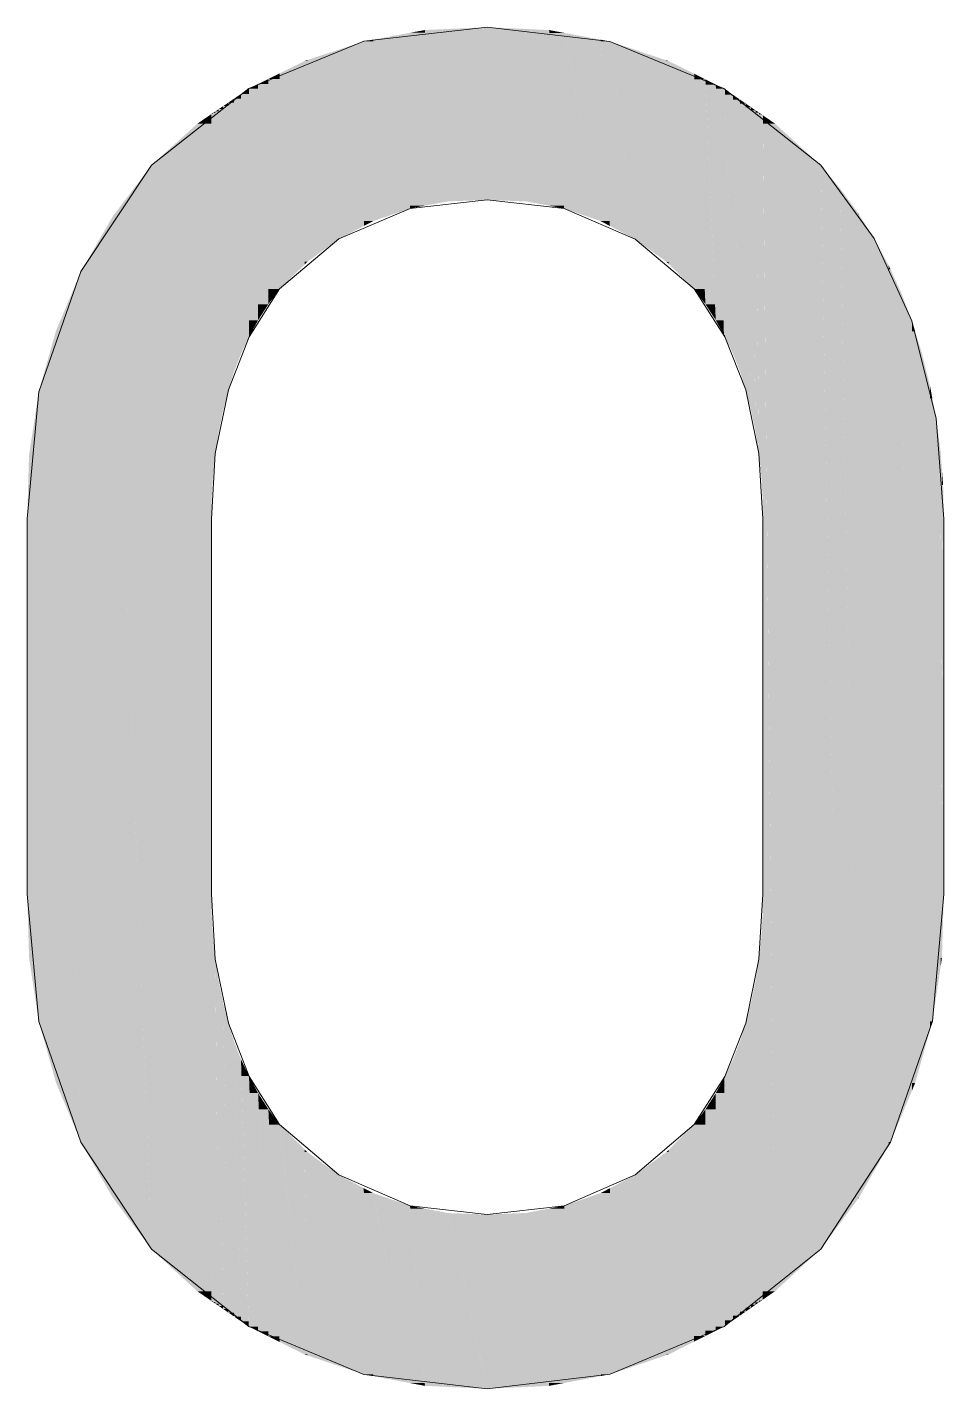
# Model space of a CAD drawing. Extents: x 885 to 2021, y 330 to 1122.
# Drawn here: x 1890.904 to 1892.316, y 640.18 to 642.278 of the extents above; entities that cross this region are included whole.
import ezdxf

# ---------------------------------------------------------------- set-up
doc = ezdxf.new("R2010")
doc.units = 0
doc.layers.get('0').update_dxf_attribs({"lineweight": 18})
doc.layers.add('P11_Plankopf_Ausführung_AF_4_800 Plankopf', color=7, linetype='Continuous', lineweight=25)

# ---------------------------------------------------------------- blocks, each defined once
blk = doc.blocks.new('Referenz-A0T8DI3SAL', base_point=(1729.7843, 502.0648))
at = {"layer": 'P11_Plankopf_Ausführung_AF_4_800 Plankopf', "color": 0, "linetype": 'Continuous', "lineweight": 13, "ltscale": 16.9}
for p, q in [((1891.6129, 642.2776), (1891.4228, 642.2559)), ((1891.8017, 642.2558), (1891.6129, 642.2776)), ((1891.4228, 642.2559), (1891.2458, 642.1832)), ((1891.9774, 642.183), (1891.8017, 642.2558)), ((1891.2458, 642.1832), (1891.0955, 642.0649)), ((1892.1264, 642.0649), (1891.9774, 642.183)), ((1891.0955, 642.0649), (1890.9871, 641.9013)), ((1892.2087, 641.9522), (1892.1264, 642.0649)), ((1891.6129, 642.0115), (1891.4941, 641.9985)), ((1891.7312, 641.9984), (1891.6129, 642.0115)), ((1891.4941, 641.9985), (1891.3843, 641.9515)), ((1891.8406, 641.9513), (1891.7312, 641.9984)), ((1891.3843, 641.9515), (1891.293, 641.8744)), ((1891.9315, 641.8744), (1891.8406, 641.9513)), ((1892.2669, 641.8255), (1892.2087, 641.9522)), ((1890.9871, 641.9013), (1890.922, 641.7161)), ((1891.293, 641.8744), (1891.2459, 641.8007)), ((1891.9789, 641.8008), (1891.9315, 641.8744)), ((1892.3043, 641.6751), (1892.2669, 641.8255)), ((1891.2459, 641.8007), (1891.2142, 641.7192)), ((1892.0109, 641.7192), (1891.9789, 641.8008)), ((1890.922, 641.7161), (1890.9043, 641.5206)), ((1891.2142, 641.7192), (1891.194, 641.6209)), ((1892.0313, 641.6209), (1892.0109, 641.7192)), ((1892.316, 641.5206), (1892.3043, 641.6751)), ((1891.194, 641.6209), (1891.1881, 641.5206)), ((1892.0373, 641.5206), (1892.0313, 641.6209)), ((1890.9043, 641.5206), (1890.9043, 640.9425)), ((1891.1881, 640.9425), (1891.1881, 641.5206)), ((1892.0373, 641.5206), (1892.0373, 640.9425)), ((1892.316, 640.9425), (1892.316, 641.5206)), ((1890.9043, 640.9425), (1890.9221, 640.7463)), ((1891.1881, 640.9425), (1891.194, 640.8421)), ((1892.0313, 640.8421), (1892.0373, 640.9425)), ((1892.2984, 640.7465), (1892.316, 640.9425)), ((1891.194, 640.8421), (1891.2142, 640.7435)), ((1892.0109, 640.7435), (1892.0313, 640.8421)), ((1890.9221, 640.7463), (1890.9871, 640.5602)), ((1892.234, 640.5605), (1892.2984, 640.7465)), ((1891.2142, 640.7435), (1891.2459, 640.6616)), ((1891.9789, 640.6616), (1892.0109, 640.7435)), ((1891.2459, 640.6616), (1891.293, 640.5874)), ((1891.9315, 640.5874), (1891.9789, 640.6616)), ((1891.293, 640.5874), (1891.3841, 640.5098)), ((1891.8408, 640.5099), (1891.9315, 640.5874)), ((1890.9871, 640.5602), (1891.0955, 640.3956)), ((1892.1264, 640.3956), (1892.234, 640.5605)), ((1891.3841, 640.5098), (1891.4939, 640.4622)), ((1891.7314, 640.4624), (1891.8408, 640.5099)), ((1891.4939, 640.4622), (1891.6129, 640.4489)), ((1891.6129, 640.4489), (1891.7314, 640.4624)), ((1891.0955, 640.3956), (1891.2455, 640.2763)), ((1891.9778, 640.2764), (1892.1264, 640.3956)), ((1891.2455, 640.2763), (1891.4225, 640.2027)), ((1891.8021, 640.2028), (1891.9778, 640.2764)), ((1891.4225, 640.2027), (1891.6129, 640.1805)), ((1891.6129, 640.1805), (1891.8021, 640.2028))]:
    blk.add_line(p, q, dxfattribs=at)
at = {"layer": 'P11_Plankopf_Ausführung_AF_4_800 Plankopf', "color": 0, "linetype": 'Continuous', "lineweight": 0, "ltscale": 0.0169}
blk.add_line((1891.2459, 642.1832), (1891.2458, 642.1832), dxfattribs=at)
for points in [[(1891.6129, 642.2749), (1891.553, 642.2749), (1891.6129, 642.2776)], [(1891.672, 642.0115), (1891.6129, 642.0115), (1891.6129, 642.2776)], [(1891.6725, 642.2749), (1891.6135, 642.2749), (1891.6129, 642.2776)], [(1891.4228, 642.2431), (1891.3843, 642.2431), (1891.4228, 642.2559)], [(1891.4375, 642.2559), (1891.4228, 642.2559), (1891.4375, 642.2586)], [(1891.4375, 641.9791), (1891.4228, 641.9791), (1891.4228, 642.2559)], [(1891.4375, 641.9791), (1891.4375, 642.2559), (1891.4228, 642.2559)], [(1891.4941, 642.2586), (1891.4375, 642.2586), (1891.4941, 642.2691)], [(1891.4941, 641.9985), (1891.4375, 641.9985), (1891.4375, 642.2586)], [(1891.4941, 641.9985), (1891.4941, 642.2586), (1891.4375, 642.2586)], [(1891.5171, 642.2691), (1891.4941, 642.2691), (1891.5171, 642.2733)], [(1891.5171, 642.0028), (1891.4941, 642.0028), (1891.4941, 642.2691)], [(1891.5171, 642.0028), (1891.5171, 642.2691), (1891.4941, 642.2691)], [(1891.553, 642.2733), (1891.5171, 642.2733), (1891.553, 642.2749)], [(1891.553, 642.0094), (1891.5171, 642.0094), (1891.5171, 642.2733)], [(1891.553, 642.0094), (1891.553, 642.2733), (1891.5171, 642.2733)], [(1891.6129, 642.0115), (1891.553, 642.0115), (1891.553, 642.2749)], [(1891.6129, 642.0115), (1891.6129, 642.2749), (1891.553, 642.2749)], [(1891.6725, 642.0093), (1891.6725, 642.2749), (1891.6135, 642.2749)], [(1891.7072, 642.0093), (1891.6725, 642.0093), (1891.6725, 642.2749)], [(1891.7081, 642.2732), (1891.6727, 642.2732), (1891.6725, 642.2749)], [(1891.7081, 642.0027), (1891.7081, 642.2732), (1891.6727, 642.2732)], [(1891.7308, 642.0027), (1891.7081, 642.0027), (1891.7081, 642.2732)], [(1891.7312, 642.2689), (1891.7084, 642.2689), (1891.7081, 642.2732)], [(1891.7312, 641.9984), (1891.7312, 642.2689), (1891.7084, 642.2689)], [(1891.7838, 641.9984), (1891.7312, 641.9984), (1891.7312, 642.2689)], [(1891.7876, 642.2584), (1891.7333, 642.2584), (1891.7312, 642.2689)], [(1891.7876, 641.9789), (1891.7876, 642.2584), (1891.7333, 642.2584)], [(1891.8014, 641.9789), (1891.7876, 641.9789), (1891.7876, 642.2584)], [(1891.8017, 642.2558), (1891.7878, 642.2558), (1891.7876, 642.2584)], [(1891.8017, 641.9715), (1891.8017, 642.2558), (1891.7878, 642.2558)], [(1891.838, 641.9715), (1891.8017, 641.9715), (1891.8017, 642.2558)], [(1891.8406, 642.2428), (1891.8034, 642.2428), (1891.8017, 642.2558)], [(1891.3843, 642.227), (1891.3358, 642.227), (1891.3843, 642.2431)], [(1891.4228, 641.9715), (1891.3843, 641.9715), (1891.3843, 642.2431)], [(1891.4228, 641.9715), (1891.4228, 642.2431), (1891.3843, 642.2431)], [(1891.8406, 641.9513), (1891.8406, 642.2428), (1891.8034, 642.2428)], [(1891.8837, 641.9513), (1891.8406, 641.9513), (1891.8406, 642.2428)], [(1891.8889, 642.2266), (1891.843, 642.2266), (1891.8406, 642.2428)], [(1891.3318, 642.2065), (1891.293, 642.2065), (1891.3318, 642.2256)], [(1891.3358, 642.2256), (1891.3318, 642.2256), (1891.3358, 642.227)], [(1891.3358, 641.9163), (1891.3318, 641.9163), (1891.3318, 642.2256)], [(1891.3358, 641.9163), (1891.3358, 642.2256), (1891.3318, 642.2256)], [(1891.3843, 641.9515), (1891.3358, 641.9515), (1891.3358, 642.227)], [(1891.3843, 641.9515), (1891.3843, 642.227), (1891.3358, 642.227)], [(1891.8889, 641.9162), (1891.8889, 642.2266), (1891.843, 642.2266)], [(1891.8921, 641.9162), (1891.8889, 641.9162), (1891.8889, 642.2266)], [(1891.8921, 642.2255), (1891.8889, 642.2255), (1891.8889, 642.2266)], [(1891.8921, 641.9131), (1891.8921, 642.2255), (1891.8889, 642.2255)], [(1891.9272, 641.9131), (1891.8921, 641.9131), (1891.8921, 642.2255)], [(1891.9315, 642.2059), (1891.8943, 642.2059), (1891.8921, 642.2255)], [(1891.2757, 642.1901), (1891.2599, 642.1901), (1891.2757, 642.1979)], [(1891.293, 642.1979), (1891.2757, 642.1979), (1891.293, 642.2065)], [(1891.293, 641.8744), (1891.2757, 641.8744), (1891.2757, 642.1979)], [(1891.293, 641.8744), (1891.293, 642.1979), (1891.2757, 642.1979)], [(1891.3318, 641.9124), (1891.293, 641.9124), (1891.293, 642.2065)], [(1891.3318, 641.9124), (1891.3318, 642.2065), (1891.293, 642.2065)], [(1891.9315, 641.8744), (1891.9315, 642.2059), (1891.8943, 642.2059)], [(1891.9478, 641.8744), (1891.9315, 641.8744), (1891.9315, 642.2059)], [(1891.9489, 642.1972), (1891.9319, 642.1972), (1891.9315, 642.2059)], [(1891.9489, 641.8509), (1891.9489, 642.1972), (1891.9319, 642.1972)], [(1891.9637, 641.8509), (1891.9489, 641.8509), (1891.9489, 642.1972)], [(1891.9648, 642.1893), (1891.9493, 642.1893), (1891.9489, 642.1972)], [(1891.2335, 642.1676), (1891.2229, 642.1676), (1891.2335, 642.1748)], [(1891.2458, 642.1748), (1891.2335, 642.1748), (1891.2458, 642.1832)], [(1891.2458, 641.8007), (1891.2335, 641.8007), (1891.2335, 642.1748)], [(1891.2458, 641.8007), (1891.2458, 642.1748), (1891.2335, 642.1748)], [(1891.2459, 641.8007), (1891.2458, 641.8007), (1891.2458, 642.1832)], [(1891.2459, 641.8007), (1891.2459, 642.1832), (1891.2458, 642.1832)], [(1891.2599, 642.1832), (1891.2459, 642.1832), (1891.2599, 642.1901)], [(1891.2599, 641.8263), (1891.2459, 641.8263), (1891.2459, 642.1832)], [(1891.2599, 641.8263), (1891.2599, 642.1832), (1891.2459, 642.1832)], [(1891.2757, 641.8509), (1891.2599, 641.8509), (1891.2599, 642.1901)], [(1891.2757, 641.8509), (1891.2757, 642.1901), (1891.2599, 642.1901)], [(1891.9648, 641.8263), (1891.9648, 642.1893), (1891.9493, 642.1893)], [(1891.9767, 641.8263), (1891.9648, 641.8263), (1891.9648, 642.1893)], [(1891.9774, 642.183), (1891.965, 642.183), (1891.9648, 642.1893)], [(1891.9774, 641.8035), (1891.9774, 642.183), (1891.965, 642.183)], [(1891.9789, 641.8035), (1891.9774, 641.8035), (1891.9774, 642.183)], [(1891.9789, 642.182), (1891.9774, 642.182), (1891.9774, 642.183)], [(1891.9789, 641.8008), (1891.9789, 642.182), (1891.9774, 642.182)], [(1891.9906, 641.8008), (1891.9789, 641.8008), (1891.9789, 642.182)], [(1891.9914, 642.1735), (1891.9792, 642.1735), (1891.9789, 642.182)], [(1891.9914, 641.7743), (1891.9914, 642.1735), (1891.9792, 642.1735)], [(1892.0014, 641.7743), (1891.9914, 641.7743), (1891.9914, 642.1735)], [(1892.0021, 642.1661), (1891.9916, 642.1661), (1891.9914, 642.1735)], [(1891.1992, 642.1479), (1891.194, 642.1479), (1891.1992, 642.1514)], [(1891.2059, 642.1514), (1891.1992, 642.1514), (1891.2059, 642.156)], [(1891.2059, 641.6868), (1891.1992, 641.6868), (1891.1992, 642.1514)], [(1891.2059, 641.6868), (1891.2059, 642.1514), (1891.1992, 642.1514)], [(1891.2142, 642.156), (1891.2059, 642.156), (1891.2142, 642.1616)], [(1891.2142, 641.7192), (1891.2059, 641.7192), (1891.2059, 642.156)], [(1891.2142, 641.7192), (1891.2142, 642.156), (1891.2059, 642.156)], [(1891.2229, 642.1616), (1891.2142, 642.1616), (1891.2229, 642.1676)], [(1891.2229, 641.7471), (1891.2142, 641.7471), (1891.2142, 642.1616)], [(1891.2229, 641.7471), (1891.2229, 642.1616), (1891.2142, 642.1616)], [(1891.2335, 641.7743), (1891.2229, 641.7743), (1891.2229, 642.1676)], [(1891.2335, 641.7743), (1891.2335, 642.1676), (1891.2229, 642.1676)], [(1892.0021, 641.7471), (1892.0021, 642.1661), (1891.9916, 642.1661)], [(1892.0104, 641.7471), (1892.0021, 641.7471), (1892.0021, 642.1661)], [(1892.0109, 642.1601), (1892.0022, 642.1601), (1892.0021, 642.1661)], [(1892.0109, 641.7192), (1892.0109, 642.1601), (1892.0022, 642.1601)], [(1892.0187, 641.7192), (1892.0109, 641.7192), (1892.0109, 642.1601)], [(1892.0193, 642.1543), (1892.011, 642.1543), (1892.0109, 642.1601)], [(1892.0193, 641.6868), (1892.0193, 642.1543), (1892.011, 642.1543)], [(1892.0256, 641.6868), (1892.0193, 641.6868), (1892.0193, 642.1543)], [(1892.0261, 642.1497), (1892.0193, 642.1497), (1892.0193, 642.1543)], [(1892.0261, 641.654), (1892.0261, 642.1497), (1892.0193, 642.1497)], [(1892.0309, 641.654), (1892.0261, 641.654), (1892.0261, 642.1497)], [(1892.0313, 642.1461), (1892.0261, 642.1461), (1892.0261, 642.1497)], [(1891.1663, 642.0649), (1891.0955, 642.0649), (1891.1663, 642.129)], [(1891.1666, 642.129), (1891.1663, 642.129), (1891.1666, 642.1292)], [(1891.1666, 640.3307), (1891.1663, 640.3307), (1891.1663, 642.129)], [(1891.1666, 640.3305), (1891.1666, 642.129), (1891.1663, 642.129)], [(1891.1881, 642.1292), (1891.1666, 642.1292), (1891.1881, 642.1439)], [(1891.1879, 640.3305), (1891.1666, 640.3305), (1891.1666, 642.1292)], [(1891.1881, 641.5206), (1891.1881, 642.1292), (1891.1666, 642.1292)], [(1891.1881, 640.9425), (1891.1806, 640.9425), (1891.1666, 642.1292)], [(1891.1881, 641.5206), (1891.1776, 641.5206), (1891.1666, 642.1292)], [(1891.1885, 642.1439), (1891.1881, 642.1439), (1891.1885, 642.1441)], [(1891.1885, 641.5541), (1891.1881, 641.5541), (1891.1881, 642.1439)], [(1891.1885, 641.5541), (1891.1885, 642.1439), (1891.1881, 642.1439)], [(1891.1905, 642.1441), (1891.1885, 642.1441), (1891.1905, 642.1455)], [(1891.1905, 641.5876), (1891.1885, 641.5876), (1891.1885, 642.1441)], [(1891.1905, 641.5876), (1891.1905, 642.1441), (1891.1885, 642.1441)], [(1891.194, 642.1455), (1891.1905, 642.1455), (1891.194, 642.1479)], [(1891.194, 641.6209), (1891.1905, 641.6209), (1891.1905, 642.1455)], [(1891.194, 641.6209), (1891.194, 642.1455), (1891.1905, 642.1455)], [(1891.1992, 641.6539), (1891.194, 641.6539), (1891.194, 642.1479)], [(1891.1992, 641.6539), (1891.1992, 642.1479), (1891.194, 642.1479)], [(1892.0313, 641.6209), (1892.0313, 642.1461), (1892.0261, 642.1461)], [(1892.0347, 641.6209), (1892.0313, 641.6209), (1892.0313, 642.1461)], [(1892.0349, 642.1436), (1892.0313, 642.1436), (1892.0313, 642.1461)], [(1892.0349, 641.5876), (1892.0349, 642.1436), (1892.0313, 642.1436)], [(1892.0368, 641.5876), (1892.0349, 641.5876), (1892.0349, 642.1436)], [(1892.0369, 642.1422), (1892.0349, 642.1422), (1892.0349, 642.1436)], [(1892.0369, 641.5541), (1892.0369, 642.1422), (1892.0349, 642.1422)], [(1892.0373, 641.5541), (1892.0369, 641.5541), (1892.0369, 642.1422)], [(1892.0373, 642.142), (1892.0369, 642.142), (1892.0369, 642.1422)], [(1892.0373, 641.5206), (1892.0373, 642.142), (1892.0369, 642.142)], [(1892.0437, 641.5206), (1892.0373, 641.5206), (1892.0373, 642.142)], [(1892.056, 642.1292), (1892.0375, 642.1292), (1892.0373, 642.142)], [(1892.056, 640.3306), (1892.056, 642.1292), (1892.0375, 642.1292)], [(1892.0563, 640.3308), (1892.056, 640.3308), (1892.056, 642.1292)], [(1892.0563, 642.1289), (1892.056, 642.1289), (1892.056, 642.1292)], [(1892.0563, 640.3308), (1892.0563, 642.1289), (1892.056, 642.1289)], [(1892.1264, 640.3956), (1892.0563, 640.3956), (1892.0563, 642.1289)], [(1892.1264, 642.0649), (1892.0589, 642.0649), (1892.0563, 642.1289)], [(1891.0955, 641.9865), (1891.0362, 641.9865), (1891.0955, 642.0649)], [(1891.1637, 640.3956), (1891.0955, 640.3956), (1891.0955, 642.0649)], [(1891.1663, 640.3307), (1891.1663, 642.0649), (1891.0955, 642.0649)], [(1892.1264, 640.3956), (1892.1264, 642.0649), (1892.0589, 642.0649)], [(1892.1563, 640.4358), (1892.1264, 640.4358), (1892.1264, 642.0649)], [(1892.1563, 642.0292), (1892.1271, 642.0292), (1892.1264, 642.0649)], [(1892.1563, 640.4358), (1892.1563, 642.0292), (1892.1271, 642.0292)], [(1892.1838, 640.4728), (1892.1563, 640.4728), (1892.1563, 642.0292)], [(1892.1838, 641.9916), (1892.157, 641.9916), (1892.1563, 642.0292)], [(1891.4941, 641.9985), (1891.5171, 642.0028), (1891.4941, 642.0028)], [(1891.5171, 642.0028), (1891.553, 642.0094), (1891.5171, 642.0094)], [(1891.553, 642.0094), (1891.6129, 642.0115), (1891.553, 642.0115)], [(1891.6725, 642.0093), (1891.672, 642.0115), (1891.6129, 642.0115)], [(1891.7081, 642.0027), (1891.7072, 642.0093), (1891.6725, 642.0093)], [(1891.7312, 641.9984), (1891.7308, 642.0027), (1891.7081, 642.0027)], [(1891.0362, 641.9014), (1890.9871, 641.9014), (1891.0362, 641.9865)], [(1891.0362, 640.4746), (1891.0362, 640.4746), (1891.0362, 641.9865)], [(1891.0362, 640.4746), (1891.0362, 641.9865), (1891.0362, 641.9865)], [(1891.0362, 641.9865), (1891.0362, 641.9865), (1891.0362, 641.9865)], [(1891.0925, 640.4746), (1891.0362, 640.4746), (1891.0362, 641.9865)], [(1891.0955, 640.3956), (1891.0955, 641.9865), (1891.0362, 641.9865)], [(1891.4375, 641.9791), (1891.4941, 641.9985), (1891.4375, 641.9985)], [(1891.7876, 641.9789), (1891.7838, 641.9984), (1891.7312, 641.9984)], [(1892.1838, 640.4728), (1892.1838, 641.9916), (1892.157, 641.9916)], [(1892.1852, 640.4747), (1892.1838, 640.4747), (1892.1838, 641.9916)], [(1892.1852, 641.9893), (1892.1838, 641.9893), (1892.1838, 641.9916)], [(1892.1852, 640.4747), (1892.1852, 641.9893), (1892.1838, 641.9893)], [(1892.2087, 640.5159), (1892.1852, 640.5159), (1892.1852, 641.9893)], [(1892.2087, 641.9522), (1892.1858, 641.9522), (1892.1852, 641.9893)], [(1891.3843, 641.9515), (1891.4228, 641.9715), (1891.3843, 641.9715)], [(1891.4228, 641.9715), (1891.4375, 641.9791), (1891.4228, 641.9791)], [(1891.8017, 641.9715), (1891.8014, 641.9789), (1891.7876, 641.9789)], [(1891.8406, 641.9513), (1891.838, 641.9715), (1891.8017, 641.9715)], [(1891.3358, 641.9163), (1891.3843, 641.9515), (1891.3358, 641.9515)], [(1891.8889, 641.9162), (1891.8837, 641.9513), (1891.8406, 641.9513)], [(1892.2087, 640.5159), (1892.2087, 641.9522), (1892.1858, 641.9522)], [(1892.2309, 640.555), (1892.2087, 640.555), (1892.2087, 641.9522)], [(1892.2309, 641.9113), (1892.2093, 641.9113), (1892.2087, 641.9522)], [(1890.9871, 641.8109), (1890.9489, 641.8109), (1890.9871, 641.9013)], [(1890.9871, 641.9013), (1890.9871, 641.9013), (1890.9871, 641.9014)], [(1891.0333, 640.5602), (1890.9871, 640.5602), (1890.9871, 641.9014)], [(1891.0362, 640.4746), (1891.0362, 641.9014), (1890.9871, 641.9014)], [(1890.9871, 640.5603), (1890.9871, 640.5603), (1890.9871, 641.9013)], [(1890.9871, 640.5602), (1890.9871, 641.9013), (1890.9871, 641.9013)], [(1891.293, 641.8744), (1891.3318, 641.9124), (1891.293, 641.9124)], [(1891.3318, 641.9124), (1891.3358, 641.9163), (1891.3318, 641.9163)], [(1891.8921, 641.9131), (1891.8921, 641.9162), (1891.8889, 641.9162)], [(1891.9315, 641.8744), (1891.9272, 641.9131), (1891.8921, 641.9131)], [(1892.2309, 640.555), (1892.2309, 641.9113), (1892.2093, 641.9113)], [(1892.234, 640.5605), (1892.2309, 640.5605), (1892.2309, 641.9113)], [(1892.234, 641.9045), (1892.2309, 641.9045), (1892.2309, 641.9113)], [(1892.234, 640.5605), (1892.234, 641.9045), (1892.2309, 641.9045)], [(1892.2503, 640.5996), (1892.234, 640.5996), (1892.234, 641.9045)], [(1892.2503, 641.869), (1892.2344, 641.869), (1892.234, 641.9045)], [(1891.2757, 641.8509), (1891.293, 641.8744), (1891.2757, 641.8744)], [(1891.9489, 641.8509), (1891.9478, 641.8744), (1891.9315, 641.8744)], [(1892.2503, 640.5996), (1892.2503, 641.869), (1892.2344, 641.869)], [(1892.2669, 640.6394), (1892.2503, 640.6394), (1892.2503, 641.869)], [(1892.2669, 641.8255), (1892.2509, 641.8255), (1892.2503, 641.869)], [(1891.2599, 641.8263), (1891.2757, 641.8509), (1891.2599, 641.8509)], [(1891.9648, 641.8263), (1891.9637, 641.8509), (1891.9489, 641.8509)], [(1891.2459, 641.8007), (1891.2599, 641.8263), (1891.2459, 641.8263)], [(1891.9774, 641.8035), (1891.9767, 641.8263), (1891.9648, 641.8263)], [(1892.2669, 640.6394), (1892.2669, 641.8255), (1892.2509, 641.8255)], [(1892.2719, 640.6515), (1892.2669, 640.6515), (1892.2669, 641.8255)], [(1892.2719, 641.8092), (1892.2669, 641.8092), (1892.2669, 641.8255)], [(1890.9488, 641.7164), (1890.9221, 641.7164), (1890.9488, 641.8107)], [(1890.9489, 641.8107), (1890.9488, 641.8107), (1890.9489, 641.8109)], [(1890.9489, 640.6515), (1890.9488, 640.6515), (1890.9488, 641.8107)], [(1890.9489, 640.6512), (1890.9489, 641.8107), (1890.9488, 641.8107)], [(1890.9843, 640.6512), (1890.9489, 640.6512), (1890.9489, 641.8109)], [(1890.9871, 640.5603), (1890.9871, 641.8109), (1890.9489, 641.8109)], [(1891.2335, 641.7743), (1891.2458, 641.8007), (1891.2335, 641.8007)], [(1891.2458, 641.8007), (1891.2459, 641.8007), (1891.2458, 641.8007)], [(1891.9789, 641.8008), (1891.9789, 641.8035), (1891.9774, 641.8035)], [(1891.9914, 641.7743), (1891.9906, 641.8008), (1891.9789, 641.8008)], [(1892.2719, 640.6515), (1892.2719, 641.8092), (1892.2669, 641.8092)], [(1892.2822, 640.6882), (1892.2719, 640.6882), (1892.2719, 641.8092)], [(1892.2822, 641.7761), (1892.2722, 641.7761), (1892.2719, 641.8092)], [(1891.2229, 641.7471), (1891.2335, 641.7743), (1891.2229, 641.7743)], [(1892.0021, 641.7471), (1892.0014, 641.7743), (1891.9914, 641.7743)], [(1892.2822, 640.6882), (1892.2822, 641.7761), (1892.2722, 641.7761)], [(1892.2947, 640.7329), (1892.2822, 640.7329), (1892.2822, 641.7761)], [(1892.2947, 641.7259), (1892.2828, 641.7259), (1892.2822, 641.7761)], [(1891.2142, 641.7192), (1891.2229, 641.7471), (1891.2142, 641.7471)], [(1892.0109, 641.7192), (1892.0104, 641.7471), (1892.0021, 641.7471)], [(1890.922, 641.6192), (1890.9072, 641.6192), (1890.922, 641.7161)], [(1890.9221, 641.7161), (1890.922, 641.7161), (1890.9221, 641.7164)], [(1890.9221, 640.7467), (1890.922, 640.7467), (1890.922, 641.7161)], [(1890.9221, 640.7463), (1890.9221, 641.7161), (1890.922, 641.7161)], [(1890.9464, 640.7463), (1890.9221, 640.7463), (1890.9221, 641.7164)], [(1890.9488, 640.6515), (1890.9488, 641.7164), (1890.9221, 641.7164)], [(1891.2059, 641.6868), (1891.2142, 641.7192), (1891.2059, 641.7192)], [(1892.0193, 641.6868), (1892.0187, 641.7192), (1892.0109, 641.7192)], [(1892.2947, 640.7329), (1892.2947, 641.7259), (1892.2828, 641.7259)], [(1892.2984, 640.7465), (1892.2947, 640.7465), (1892.2947, 641.7259)], [(1892.2984, 641.706), (1892.2947, 641.706), (1892.2947, 641.7259)], [(1892.2984, 640.7465), (1892.2984, 641.706), (1892.2947, 641.706)], [(1892.3043, 640.7852), (1892.2984, 640.7852), (1892.2984, 641.706)], [(1892.3043, 641.6751), (1892.2986, 641.6751), (1892.2984, 641.706)], [(1891.1992, 641.6539), (1891.2059, 641.6868), (1891.1992, 641.6868)], [(1892.0261, 641.654), (1892.0256, 641.6868), (1892.0193, 641.6868)], [(1892.3043, 640.7852), (1892.3043, 641.6751), (1892.2986, 641.6751)], [(1892.3111, 640.83), (1892.3043, 640.83), (1892.3043, 641.6751)], [(1892.3111, 641.6239), (1892.3047, 641.6239), (1892.3043, 641.6751)], [(1891.194, 641.6209), (1891.1992, 641.6539), (1891.194, 641.6539)], [(1892.0313, 641.6209), (1892.0309, 641.654), (1892.0261, 641.654)], [(1890.9071, 641.5206), (1890.9043, 641.5206), (1890.9071, 641.6189)], [(1890.9072, 641.6189), (1890.9071, 641.6189), (1890.9072, 641.6192)], [(1890.9072, 640.8455), (1890.9071, 640.8455), (1890.9071, 641.6189)], [(1890.9072, 640.8439), (1890.9072, 641.6189), (1890.9071, 641.6189)], [(1890.9204, 640.8439), (1890.9072, 640.8439), (1890.9072, 641.6192)], [(1890.922, 640.7467), (1890.922, 641.6192), (1890.9072, 641.6192)], [(1891.1905, 641.5876), (1891.194, 641.6209), (1891.1905, 641.6209)], [(1892.0349, 641.5876), (1892.0347, 641.6209), (1892.0313, 641.6209)], [(1892.3111, 640.83), (1892.3111, 641.6239), (1892.3047, 641.6239)], [(1892.3132, 640.844), (1892.3111, 640.844), (1892.3111, 641.6239)], [(1892.3132, 641.5959), (1892.3112, 641.5959), (1892.3111, 641.6239)], [(1891.1885, 641.5541), (1891.1905, 641.5876), (1891.1885, 641.5876)], [(1892.0369, 641.5541), (1892.0368, 641.5876), (1892.0349, 641.5876)], [(1892.3132, 640.844), (1892.3132, 641.5959), (1892.3112, 641.5959)], [(1892.315, 640.9073), (1892.3132, 640.9073), (1892.3132, 641.5959)], [(1892.315, 641.5723), (1892.3133, 641.5723), (1892.3132, 641.5959)], [(1892.315, 640.9073), (1892.315, 641.5723), (1892.3133, 641.5723)], [(1892.316, 640.9425), (1892.315, 640.9425), (1892.315, 641.5723)], [(1892.316, 641.5206), (1892.3151, 641.5206), (1892.315, 641.5723)], [(1891.1881, 641.5206), (1891.1885, 641.5541), (1891.1881, 641.5541)], [(1892.0373, 641.5206), (1892.0373, 641.5541), (1892.0369, 641.5541)], [(1890.9067, 640.9425), (1890.9043, 640.9425), (1890.9043, 641.5206)], [(1890.9071, 640.8455), (1890.9071, 641.5206), (1890.9043, 641.5206)], [(1891.1881, 640.9425), (1891.1881, 641.5206), (1891.1776, 641.5206)], [(1892.056, 640.3306), (1892.0437, 641.5206), (1892.0373, 641.5206)], [(1892.0464, 640.9425), (1892.0373, 640.9425), (1892.0373, 641.5206)], [(1892.316, 640.9425), (1892.316, 641.5206), (1892.3151, 641.5206)], [(1890.9071, 640.8455), (1890.9067, 640.9425), (1890.9043, 640.9425)], [(1891.1881, 640.3157), (1891.1881, 640.9425), (1891.1806, 640.9425)], [(1891.1885, 640.3157), (1891.1881, 640.3157), (1891.1881, 640.9425)], [(1891.1885, 640.909), (1891.1881, 640.909), (1891.1881, 640.9425)], [(1892.0373, 640.909), (1892.0369, 640.909), (1892.0373, 640.9425)], [(1892.056, 640.3306), (1892.0373, 640.3306), (1892.0373, 640.9425)], [(1892.056, 640.3306), (1892.0464, 640.9425), (1892.0373, 640.9425)], [(1892.315, 640.9073), (1892.316, 640.9425), (1892.315, 640.9425)], [(1891.1885, 640.3155), (1891.1885, 640.909), (1891.1881, 640.909)], [(1891.1905, 640.3155), (1891.1885, 640.3155), (1891.1885, 640.909)], [(1891.1905, 640.8755), (1891.1886, 640.8755), (1891.1885, 640.909)], [(1892.0369, 640.8755), (1892.0349, 640.8755), (1892.0369, 640.909)], [(1892.0373, 640.3177), (1892.0369, 640.3177), (1892.0369, 640.909)], [(1892.0373, 640.3177), (1892.0373, 640.909), (1892.0369, 640.909)], [(1892.3132, 640.844), (1892.315, 640.9073), (1892.3132, 640.9073)], [(1891.1905, 640.3141), (1891.1905, 640.8755), (1891.1886, 640.8755)], [(1891.194, 640.3141), (1891.1905, 640.3141), (1891.1905, 640.8755)], [(1891.194, 640.8421), (1891.1907, 640.8421), (1891.1905, 640.8755)], [(1892.0349, 640.8421), (1892.0313, 640.8421), (1892.0349, 640.8755)], [(1892.0369, 640.3174), (1892.0349, 640.3174), (1892.0349, 640.8755)], [(1892.0369, 640.3174), (1892.0369, 640.8755), (1892.0349, 640.8755)], [(1890.9072, 640.8439), (1890.9072, 640.8455), (1890.9071, 640.8455)], [(1890.922, 640.7467), (1890.9204, 640.8439), (1890.9072, 640.8439)], [(1891.194, 640.3116), (1891.194, 640.8421), (1891.1907, 640.8421)], [(1891.1992, 640.3116), (1891.194, 640.3116), (1891.194, 640.8421)], [(1891.1992, 640.809), (1891.1944, 640.809), (1891.194, 640.8421)], [(1892.0313, 640.8089), (1892.026, 640.8089), (1892.0313, 640.8421)], [(1892.0349, 640.316), (1892.0313, 640.316), (1892.0313, 640.8421)], [(1892.0349, 640.316), (1892.0349, 640.8421), (1892.0313, 640.8421)], [(1892.3043, 640.7852), (1892.3111, 640.83), (1892.3043, 640.83)], [(1892.3111, 640.83), (1892.3132, 640.844), (1892.3111, 640.844)], [(1891.1992, 640.3081), (1891.1992, 640.809), (1891.1944, 640.809)], [(1891.2058, 640.3081), (1891.1992, 640.3081), (1891.1992, 640.809)], [(1891.2059, 640.7761), (1891.1996, 640.7761), (1891.1992, 640.809)], [(1892.026, 640.7761), (1892.0193, 640.7761), (1892.026, 640.8089)], [(1892.0313, 640.3135), (1892.026, 640.3135), (1892.026, 640.8089)], [(1892.0313, 640.3135), (1892.0313, 640.8089), (1892.026, 640.8089)], [(1891.2059, 640.3035), (1891.2059, 640.7761), (1891.1996, 640.7761)], [(1891.2141, 640.3035), (1891.2059, 640.3035), (1891.2059, 640.7761)], [(1891.2142, 640.7435), (1891.2065, 640.7435), (1891.2059, 640.7761)], [(1892.0193, 640.7435), (1892.0109, 640.7435), (1892.0193, 640.7761)], [(1892.026, 640.3099), (1892.0193, 640.3099), (1892.0193, 640.7761)], [(1892.026, 640.3099), (1892.026, 640.7761), (1892.0193, 640.7761)], [(1892.2984, 640.7465), (1892.3043, 640.7852), (1892.2984, 640.7852)], [(1890.9221, 640.7463), (1890.9221, 640.7467), (1890.922, 640.7467)], [(1890.9488, 640.6515), (1890.9464, 640.7463), (1890.9221, 640.7463)], [(1892.2947, 640.7329), (1892.2984, 640.7465), (1892.2947, 640.7465)], [(1891.2142, 640.2978), (1891.2142, 640.7435), (1891.2065, 640.7435)], [(1891.2228, 640.2978), (1891.2142, 640.2978), (1891.2142, 640.7435)], [(1891.2229, 640.7155), (1891.2147, 640.7155), (1891.2142, 640.7435)], [(1892.0109, 640.7155), (1892.0021, 640.7155), (1892.0109, 640.7435)], [(1892.0193, 640.3052), (1892.0109, 640.3052), (1892.0109, 640.7435)], [(1892.0193, 640.3052), (1892.0193, 640.7435), (1892.0109, 640.7435)], [(1892.2822, 640.6882), (1892.2947, 640.7329), (1892.2822, 640.7329)], [(1891.2229, 640.2918), (1891.2229, 640.7155), (1891.2147, 640.7155)], [(1891.2333, 640.2918), (1891.2229, 640.2918), (1891.2229, 640.7155)], [(1891.2335, 640.6882), (1891.2236, 640.6882), (1891.2229, 640.7155)], [(1892.0021, 640.6882), (1891.9914, 640.6882), (1892.0021, 640.7155)], [(1892.0109, 640.2994), (1892.0021, 640.2994), (1892.0021, 640.7155)], [(1892.0109, 640.2994), (1892.0109, 640.7155), (1892.0021, 640.7155)], [(1891.2335, 640.2845), (1891.2335, 640.6882), (1891.2236, 640.6882)], [(1891.2452, 640.2845), (1891.2335, 640.2845), (1891.2335, 640.6882)], [(1891.2455, 640.6624), (1891.2343, 640.6624), (1891.2335, 640.6882)], [(1891.9914, 640.6616), (1891.9789, 640.6616), (1891.9914, 640.6882)], [(1892.0021, 640.2932), (1891.9914, 640.2932), (1891.9914, 640.6882)], [(1892.0021, 640.2932), (1892.0021, 640.6882), (1891.9914, 640.6882)], [(1892.2719, 640.6515), (1892.2822, 640.6882), (1892.2719, 640.6882)], [(1891.2455, 640.2763), (1891.2455, 640.6624), (1891.2343, 640.6624)], [(1891.2459, 640.2763), (1891.2455, 640.2763), (1891.2455, 640.6624)], [(1891.2459, 640.6616), (1891.2455, 640.6616), (1891.2455, 640.6624)], [(1891.2459, 640.2761), (1891.2459, 640.6616), (1891.2455, 640.6616)], [(1891.2597, 640.2761), (1891.2459, 640.2761), (1891.2459, 640.6616)], [(1891.2599, 640.6358), (1891.2468, 640.6358), (1891.2459, 640.6616)], [(1891.9789, 640.6595), (1891.9778, 640.6595), (1891.9789, 640.6616)], [(1891.9914, 640.2858), (1891.9789, 640.2858), (1891.9789, 640.6616)], [(1891.9914, 640.2858), (1891.9914, 640.6616), (1891.9789, 640.6616)], [(1890.9489, 640.6512), (1890.9489, 640.6515), (1890.9488, 640.6515)], [(1890.9871, 640.5603), (1890.9843, 640.6512), (1890.9489, 640.6512)], [(1891.9778, 640.6358), (1891.9648, 640.6358), (1891.9778, 640.6595)], [(1891.9789, 640.2772), (1891.9778, 640.2772), (1891.9778, 640.6595)], [(1891.9789, 640.2772), (1891.9789, 640.6595), (1891.9778, 640.6595)], [(1892.2503, 640.5996), (1892.2669, 640.6394), (1892.2503, 640.6394)], [(1892.2669, 640.6394), (1892.2719, 640.6515), (1892.2669, 640.6515)], [(1891.2599, 640.269), (1891.2599, 640.6358), (1891.2468, 640.6358)], [(1891.2754, 640.269), (1891.2599, 640.269), (1891.2599, 640.6358)], [(1891.2757, 640.6111), (1891.261, 640.6111), (1891.2599, 640.6358)], [(1891.9648, 640.6111), (1891.9489, 640.6111), (1891.9648, 640.6358)], [(1891.9778, 640.2764), (1891.9648, 640.2764), (1891.9648, 640.6358)], [(1891.9778, 640.2764), (1891.9778, 640.6358), (1891.9648, 640.6358)], [(1891.2757, 640.2612), (1891.2757, 640.6111), (1891.261, 640.6111)], [(1891.2926, 640.2612), (1891.2757, 640.2612), (1891.2757, 640.6111)], [(1891.293, 640.5874), (1891.2768, 640.5874), (1891.2757, 640.6111)], [(1891.9489, 640.5874), (1891.9315, 640.5874), (1891.9489, 640.6111)], [(1891.9648, 640.2699), (1891.9489, 640.2699), (1891.9489, 640.6111)], [(1891.9648, 640.2699), (1891.9648, 640.6111), (1891.9489, 640.6111)], [(1892.234, 640.5605), (1892.2503, 640.5996), (1892.234, 640.5996)], [(1891.293, 640.2525), (1891.293, 640.5874), (1891.2768, 640.5874)], [(1891.3293, 640.2525), (1891.293, 640.2525), (1891.293, 640.5874)], [(1891.3314, 640.5494), (1891.2972, 640.5494), (1891.293, 640.5874)], [(1891.9315, 640.5487), (1891.8925, 640.5487), (1891.9315, 640.5874)], [(1891.9489, 640.2619), (1891.9315, 640.2619), (1891.9315, 640.5874)], [(1891.9489, 640.2619), (1891.9489, 640.5874), (1891.9315, 640.5874)], [(1890.9871, 640.5602), (1890.9871, 640.5603), (1890.9871, 640.5603)], [(1891.0362, 640.4746), (1891.0333, 640.5602), (1890.9871, 640.5602)], [(1892.2309, 640.555), (1892.234, 640.5605), (1892.2309, 640.5605)], [(1891.3314, 640.2333), (1891.3314, 640.5494), (1891.2972, 640.5494)], [(1891.3357, 640.2333), (1891.3314, 640.2333), (1891.3314, 640.5494)], [(1891.3357, 640.5452), (1891.3315, 640.5452), (1891.3314, 640.5494)], [(1891.3357, 640.2319), (1891.3357, 640.5452), (1891.3315, 640.5452)], [(1891.3817, 640.2319), (1891.3357, 640.2319), (1891.3357, 640.5452)], [(1891.3841, 640.5098), (1891.3409, 640.5098), (1891.3357, 640.5452)], [(1891.889, 640.5099), (1891.8408, 640.5099), (1891.889, 640.5453)], [(1891.8925, 640.5453), (1891.889, 640.5453), (1891.8925, 640.5487)], [(1891.8925, 640.2335), (1891.889, 640.2335), (1891.889, 640.5453)], [(1891.8925, 640.2335), (1891.8925, 640.5453), (1891.889, 640.5453)], [(1891.9315, 640.2531), (1891.8925, 640.2531), (1891.8925, 640.5487)], [(1891.9315, 640.2531), (1891.9315, 640.5487), (1891.8925, 640.5487)], [(1892.2087, 640.5159), (1892.2309, 640.555), (1892.2087, 640.555)], [(1892.1852, 640.4747), (1892.2087, 640.5159), (1892.1852, 640.5159)], [(1891.3841, 640.2156), (1891.3841, 640.5098), (1891.3409, 640.5098)], [(1891.4209, 640.2156), (1891.3841, 640.2156), (1891.3841, 640.5098)], [(1891.4225, 640.4896), (1891.3866, 640.4896), (1891.3841, 640.5098)], [(1891.8408, 640.4896), (1891.8021, 640.4896), (1891.8408, 640.5099)], [(1891.889, 640.2323), (1891.8408, 640.2323), (1891.8408, 640.5099)], [(1891.889, 640.2323), (1891.889, 640.5099), (1891.8408, 640.5099)], [(1891.0362, 640.4746), (1891.0362, 640.4746), (1891.0362, 640.4746)], [(1891.0955, 640.3956), (1891.0925, 640.4746), (1891.0362, 640.4746)], [(1891.4225, 640.2027), (1891.4225, 640.4896), (1891.3866, 640.4896)], [(1891.4371, 640.2027), (1891.4225, 640.2027), (1891.4225, 640.4896)], [(1891.4372, 640.4819), (1891.4229, 640.4819), (1891.4225, 640.4896)], [(1891.4372, 640.1999), (1891.4372, 640.4819), (1891.4229, 640.4819)], [(1891.4919, 640.1999), (1891.4372, 640.1999), (1891.4372, 640.4819)], [(1891.4939, 640.4622), (1891.4411, 640.4622), (1891.4372, 640.4819)], [(1891.7879, 640.4624), (1891.7314, 640.4624), (1891.7879, 640.4821)], [(1891.8021, 640.4821), (1891.7879, 640.4821), (1891.8021, 640.4896)], [(1891.8021, 640.2028), (1891.7879, 640.2028), (1891.7879, 640.4821)], [(1891.8021, 640.2028), (1891.8021, 640.4821), (1891.7879, 640.4821)], [(1891.8408, 640.2159), (1891.8021, 640.2159), (1891.8021, 640.4896)], [(1891.8408, 640.2159), (1891.8408, 640.4896), (1891.8021, 640.4896)], [(1892.1563, 640.4358), (1892.1838, 640.4728), (1892.1563, 640.4728)], [(1892.1838, 640.4728), (1892.1852, 640.4747), (1892.1838, 640.4747)], [(1891.4939, 640.1893), (1891.4939, 640.4622), (1891.4411, 640.4622)], [(1891.5165, 640.1893), (1891.4939, 640.1893), (1891.4939, 640.4622)], [(1891.5169, 640.4579), (1891.4943, 640.4579), (1891.4939, 640.4622)], [(1891.5169, 640.185), (1891.5169, 640.4579), (1891.4943, 640.4579)], [(1891.5527, 640.185), (1891.5169, 640.185), (1891.5169, 640.4579)], [(1891.5529, 640.4511), (1891.5178, 640.4511), (1891.5169, 640.4579)], [(1891.5529, 640.1833), (1891.5529, 640.4511), (1891.5178, 640.4511)], [(1891.6122, 640.1833), (1891.5529, 640.1833), (1891.5529, 640.4511)], [(1891.6129, 640.4489), (1891.5534, 640.4489), (1891.5529, 640.4511)], [(1891.6726, 640.4489), (1891.6129, 640.4489), (1891.6726, 640.4513)], [(1891.7082, 640.4513), (1891.6726, 640.4513), (1891.7082, 640.458)], [(1891.7082, 640.185), (1891.6726, 640.185), (1891.6726, 640.4513)], [(1891.7082, 640.185), (1891.7082, 640.4513), (1891.6726, 640.4513)], [(1891.7314, 640.458), (1891.7082, 640.458), (1891.7314, 640.4624)], [(1891.7314, 640.1894), (1891.7082, 640.1894), (1891.7082, 640.458)], [(1891.7314, 640.1894), (1891.7314, 640.458), (1891.7082, 640.458)], [(1891.7879, 640.2001), (1891.7314, 640.2001), (1891.7314, 640.4624)], [(1891.7879, 640.2001), (1891.7879, 640.4624), (1891.7314, 640.4624)], [(1891.6129, 640.1805), (1891.6129, 640.4489), (1891.5534, 640.4489)], [(1891.6726, 640.1833), (1891.6129, 640.1833), (1891.6129, 640.4489)], [(1891.6726, 640.1833), (1891.6726, 640.4489), (1891.6129, 640.4489)], [(1892.1264, 640.3956), (1892.1563, 640.4358), (1892.1264, 640.4358)], [(1891.1663, 640.3307), (1891.1637, 640.3956), (1891.0955, 640.3956)], [(1892.0563, 640.3308), (1892.1264, 640.3956), (1892.0563, 640.3956)], [(1891.1666, 640.3305), (1891.1666, 640.3307), (1891.1663, 640.3307)], [(1891.1881, 640.3157), (1891.1879, 640.3305), (1891.1666, 640.3305)], [(1892.0373, 640.3177), (1892.056, 640.3306), (1892.0373, 640.3306)], [(1892.056, 640.3306), (1892.0563, 640.3308), (1892.056, 640.3308)], [(1891.1885, 640.3155), (1891.1885, 640.3157), (1891.1881, 640.3157)], [(1891.1905, 640.3141), (1891.1905, 640.3155), (1891.1885, 640.3155)], [(1891.194, 640.3116), (1891.194, 640.3141), (1891.1905, 640.3141)], [(1891.1992, 640.3081), (1891.1992, 640.3116), (1891.194, 640.3116)], [(1891.2059, 640.3035), (1891.2058, 640.3081), (1891.1992, 640.3081)], [(1892.0109, 640.2994), (1892.0193, 640.3052), (1892.0109, 640.3052)], [(1892.0193, 640.3052), (1892.026, 640.3099), (1892.0193, 640.3099)], [(1892.026, 640.3099), (1892.0313, 640.3135), (1892.026, 640.3135)], [(1892.0313, 640.3135), (1892.0349, 640.316), (1892.0313, 640.316)], [(1892.0349, 640.316), (1892.0369, 640.3174), (1892.0349, 640.3174)], [(1892.0369, 640.3174), (1892.0373, 640.3177), (1892.0369, 640.3177)], [(1891.2142, 640.2978), (1891.2141, 640.3035), (1891.2059, 640.3035)], [(1891.2229, 640.2918), (1891.2228, 640.2978), (1891.2142, 640.2978)], [(1891.2335, 640.2845), (1891.2333, 640.2918), (1891.2229, 640.2918)], [(1891.2455, 640.2763), (1891.2452, 640.2845), (1891.2335, 640.2845)], [(1891.9789, 640.2772), (1891.9914, 640.2858), (1891.9789, 640.2858)], [(1891.9914, 640.2858), (1892.0021, 640.2932), (1891.9914, 640.2932)], [(1892.0021, 640.2932), (1892.0109, 640.2994), (1892.0021, 640.2994)], [(1891.2459, 640.2761), (1891.2459, 640.2763), (1891.2455, 640.2763)], [(1891.2599, 640.269), (1891.2597, 640.2761), (1891.2459, 640.2761)], [(1891.2757, 640.2612), (1891.2754, 640.269), (1891.2599, 640.269)], [(1891.9315, 640.2531), (1891.9489, 640.2619), (1891.9315, 640.2619)], [(1891.9489, 640.2619), (1891.9648, 640.2699), (1891.9489, 640.2699)], [(1891.9648, 640.2699), (1891.9778, 640.2764), (1891.9648, 640.2764)], [(1891.9778, 640.2764), (1891.9789, 640.2772), (1891.9778, 640.2772)], [(1891.293, 640.2525), (1891.2926, 640.2612), (1891.2757, 640.2612)], [(1891.3314, 640.2333), (1891.3293, 640.2525), (1891.293, 640.2525)], [(1891.8925, 640.2335), (1891.9315, 640.2531), (1891.8925, 640.2531)], [(1891.3357, 640.2319), (1891.3357, 640.2333), (1891.3314, 640.2333)], [(1891.3841, 640.2156), (1891.3817, 640.2319), (1891.3357, 640.2319)], [(1891.8408, 640.2159), (1891.889, 640.2323), (1891.8408, 640.2323)], [(1891.889, 640.2323), (1891.8925, 640.2335), (1891.889, 640.2335)], [(1891.4225, 640.2027), (1891.4209, 640.2156), (1891.3841, 640.2156)], [(1891.4372, 640.1999), (1891.4371, 640.2027), (1891.4225, 640.2027)], [(1891.4939, 640.1893), (1891.4919, 640.1999), (1891.4372, 640.1999)], [(1891.7314, 640.1894), (1891.7879, 640.2001), (1891.7314, 640.2001)], [(1891.7879, 640.2001), (1891.8021, 640.2028), (1891.7879, 640.2028)], [(1891.8021, 640.2028), (1891.8408, 640.2159), (1891.8021, 640.2159)], [(1891.5169, 640.185), (1891.5165, 640.1893), (1891.4939, 640.1893)], [(1891.5529, 640.1833), (1891.5527, 640.185), (1891.5169, 640.185)], [(1891.6129, 640.1805), (1891.6122, 640.1833), (1891.5529, 640.1833)], [(1891.6129, 640.1805), (1891.6726, 640.1833), (1891.6129, 640.1833)], [(1891.6726, 640.1833), (1891.7082, 640.185), (1891.6726, 640.185)], [(1891.7082, 640.185), (1891.7314, 640.1894), (1891.7082, 640.1894)]]:
    blk.add_solid(points, dxfattribs=at)

msp = doc.modelspace()

# ---------------------------------------------------------------- block references
at = {"color": 8, "lineweight": 25, "ltscale": 0.25, "true_color": 0x808080}
msp.add_blockref('Referenz-A0T8DI3SAL', (1729.7843, 502.0648), dxfattribs=at)

doc.saveas('drawing.dxf')
